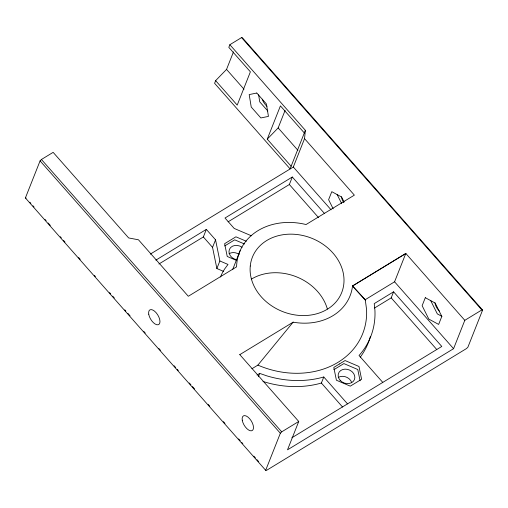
<?xml version="1.0" encoding="UTF-8"?>
<svg xmlns="http://www.w3.org/2000/svg" width="508" height="508" viewBox="0 0 508 508"><rect width="100%" height="100%" fill="white"/><g stroke="black" fill="none" stroke-linecap="round" stroke-linejoin="round"><path stroke-width="0.76" d="M304.54 138.652L305.365 130.315L229.857 44.717L241.567 37.586L242.329 37.694L482.6 310.058L467.925 347.116L466.566 348.52L266.433 470.414L265.671 470.306L25.4 197.942L40.075 160.884L41.434 159.48L53.15 152.349L128.657 237.941L138.474 239.801L188.303 296.278L236.588 266.846A61.855 50.794 21.6 0 1 243.319 244.754L245.25 242.011A61.855 50.794 21.6 0 1 274.949 223.926L278.676 223.222A61.855 50.794 21.6 0 1 306.057 224.536L354.368 195.136L304.54 138.652L293.313 167.018L150.292 254.127M239.738 354.59L298.742 421.469L287.509 449.828L453.574 348.685L464.801 320.326L405.803 253.441L352.508 285.991L352.419 286.855A57.01 46.819 21.6 0 1 294.176 322.345L293.135 322.155L239.789 354.641M233.483 51.88L226.543 69.406L215.633 80.645L214.586 83.293L290.093 168.885L305.365 130.315M229.857 44.717L228.81 47.365L250.387 71.831L237.211 105.105L215.633 80.645M158.921 264.008L203.352 236.95L206.343 229.387L215.544 239.814L219.862 260.972L216.872 268.535L223.653 271.424M216.872 268.535L212.547 247.377L215.544 239.814M291.141 166.243L267.246 139.154L280.422 105.874L304.317 132.963M267.246 139.154L278.162 127.914L285.096 110.388M232.601 269.71L240.157 250.615M228.098 221.825L289.35 184.512L292.316 177.019L324.58 213.601M258.375 376.765L259.709 373.405L266.808 375.856A91.218 74.905 21.6 0 0 323.78 376.98L347.516 403.879M265.671 470.306L280.346 433.248L281.705 431.844L298.742 421.469M342.538 407.01L321.386 383.032L323.78 376.98M251.892 368.764L257.893 365.106L258.432 365.354A82.671 67.882 21.6 0 0 366.56 309.385L365.246 299.682L394.576 281.807L405.803 253.441M374.498 308.038L391.192 297.866L393.586 291.814L441.789 346.456L291.852 437.782M257.893 365.106L293.135 322.155M333.845 369.691L343.884 363.588L357.778 369.507L360.083 380.797M257.035 375.037L259.709 373.405M155.861 260.134L206.343 229.387M292.316 177.019L225.006 218.021L234.201 228.448L251.435 235.795M224.682 245.948L234.715 239.839L244.443 243.98M365.373 300.215L352.508 285.991L405.854 253.498M393.586 291.814L374.225 303.613L374.91 310.02A91.218 74.905 21.6 0 1 359.048 355.498L382.778 382.403M464.801 320.326L481.838 309.95L482.6 310.058M25.4 197.942L26.162 198.05M262.998 381.438L264.414 381.908A91.218 74.905 21.6 0 0 321.386 383.032M246.336 241.249L235.909 236.811L224.625 243.681L227.241 256.476L236.271 260.325M219.862 260.972L228.003 264.439L224.657 268.954A70.415 57.823 21.6 0 0 220.466 277.019M441.916 316.382L437.325 313.887L430.651 300.52M352.508 285.991L365.246 299.682M241.567 37.586L481.838 309.95M267.849 111.042L259.747 101.86L258.604 94.85M226.543 69.406L244.011 89.211M278.162 127.914L297.898 150.292M293.313 167.018L331.076 209.823M394.576 281.807L453.574 348.685M391.192 297.866L436.778 349.542M289.35 184.512L318.497 217.551M203.352 236.95L212.547 247.377M41.434 159.48L281.705 431.844M40.075 160.884L280.346 433.248M29.839 202.216L30.886 203.403M32.982 205.784L34.036 206.972M45.053 219.462L46.101 220.65M48.197 223.025L50.298 225.406M60.262 236.703L61.316 237.896M63.411 240.271L64.986 242.056M78.626 257.518L80.201 259.302M94.367 275.361L95.415 276.549M109.576 292.608L110.63 293.795M112.725 296.17L114.3 297.955M124.79 309.848L125.838 311.042M127.94 313.417L130.035 315.798M143.675 331.26L145.25 333.045M158.89 348.507L160.464 350.291M174.104 365.747L175.679 367.532M177.254 369.316L178.302 370.51M189.319 382.994L190.894 384.778M192.469 386.563L194.564 388.944M208.204 404.406L209.779 406.19M223.418 421.653L224.993 423.437M238.633 438.893L240.208 440.677M241.776 442.462L242.83 443.655M253.848 456.14L255.416 457.924M256.991 459.708L258.566 461.493M344.087 201.949L341.63 197.028L331.788 191.675L328.613 199.695L333.178 208.839M337.134 194.507L341.694 203.651M338.252 377.45A8.553 7.023 21.6 0 1 351.72 382.626M251.479 279.082A48.031 39.44 21.6 0 1 327.362 309.029M229.083 253.702A8.553 7.023 21.6 0 1 239.255 254.476M236.626 259.709A8.553 7.023 21.6 0 1 229.457 249.282A8.553 7.023 21.6 0 1 242.1 247.288M343.84 202.654A8.553 4.147 58.7 0 1 341.401 196.831M439.661 311.404A8.553 4.147 58.7 0 1 434.924 302.844M266.992 106.274A8.553 4.147 58.7 0 1 262.249 99.187M370.383 336.448A91.218 74.905 21.6 0 1 360.255 357.149M250.26 266.021L250.101 268.637A48.031 39.44 21.6 0 0 294.138 314.789A48.031 39.44 21.6 0 0 343.751 284.569A48.031 39.44 21.6 0 0 304.044 235.782L300.99 235.121A48.031 39.44 21.6 0 0 250.26 266.021M425.31 297.694L422.135 305.708L428.803 319.075L438.645 324.421L441.82 316.408L435.153 303.041L425.31 297.694M339.42 363.976L333.794 367.436L336.41 380.232L350.304 386.15L361.588 379.279L358.978 366.484L345.078 360.559L339.42 363.976M256.781 93.028L249.193 94.583L251.231 107.048L260.852 117.951L268.44 116.402L266.402 103.937L256.781 93.028M242.246 420.199A8.553 4.147 58.7 0 0 251.593 430.79A8.553 4.147 58.7 0 0 249.619 418.687A8.553 4.147 58.7 0 0 242.246 420.199M148.73 314.185A8.553 4.147 58.7 0 0 158.071 324.777A8.553 4.147 58.7 0 0 156.096 312.674A8.553 4.147 58.7 0 0 148.73 314.185M340.106 380.27A8.553 7.023 21.6 0 0 354.362 379.73A8.553 7.023 21.6 0 0 345.015 369.138A8.553 7.023 21.6 0 0 340.106 380.27"/></g></svg>
